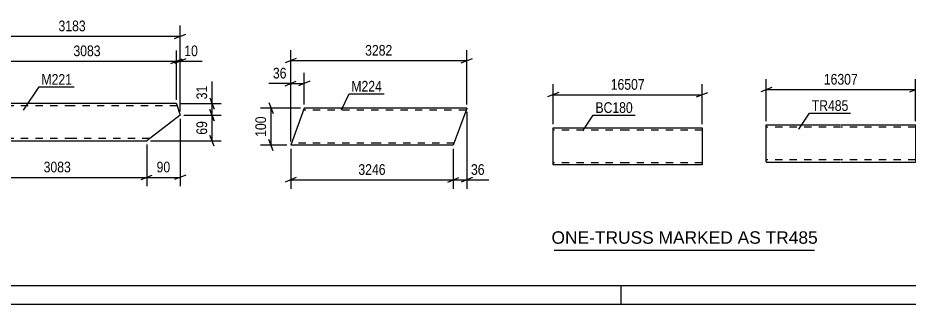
# Model space of a CAD drawing. Header units: millimetres. Extents: x 0 to 841, y 0 to 594.
# Drawn here: x 258.7 to 498.5, y 0 to 77 of the extents above; entities that cross this region are included whole.
import ezdxf

# ---------------------------------------------------------------- set-up
doc = ezdxf.new("R2010")
doc.units = ezdxf.units.MM
doc.linetypes.add('DXK_LINE_DOT2', pattern=[3.9198, 1.9599, -1.9599])
doc.styles.add('Arial', font='ARIAL.TTF', dxfattribs={"height": 0.2})
doc.styles.add('Arial Narrow', font='ARIALN.TTF', dxfattribs={"height": 0.2})

# ---------------------------------------------------------------- blocks, each defined once
blk = doc.blocks.new('Unknown-318895985-1113')
at = {"color": 5, "linetype": 'Continuous'}
for p, q in [((5, 5), (836, 5)), ((421, 0), (421, 5)), ((0, 0), (841, 0))]:
    blk.add_line(p, q, dxfattribs=at)
blk = doc.blocks.new('Part-318895985-2360 - 2344')
at = {"color": 2, "linetype": 'Continuous'}
for p, q in [((335.72, 52.74), (332.08, 42.74)), ((355.72, 52.74), (335.72, 52.74)), ((379.46, 52.74), (355.82, 52.74)), ((379.42, 52.65), (375.82, 42.74)), ((379.46, 52.74), (379.42, 52.65)), ((355.72, 42.74), (332.08, 42.74)), ((375.82, 42.74), (355.82, 42.74))]:
    blk.add_line(p, q, dxfattribs=at)
at = {"color": 7, "linetype": 'DXK_LINE_DOT2'}
for p, q in [((355.72, 52.14), (335.5, 52.14)), ((379.24, 52.14), (355.82, 52.14)), ((332.3, 43.34), (332.31, 43.39)), ((355.72, 43.34), (332.3, 43.34)), ((376.04, 43.34), (355.82, 43.34)), ((376.04, 43.34), (376.05, 43.39))]:
    blk.add_line(p, q, dxfattribs=at)
blk = doc.blocks.new('Part-318895985-2106 - 2090')
at = {"color": 2, "linetype": 'Continuous'}
for p, q in [((244.25, 47.11), (253.24, 53.97)), ((273.24, 53.97), (253.24, 53.97)), ((301.35, 53.97), (273.34, 53.97)), ((301.35, 53.97), (301.38, 53.87)), ((301.38, 53.87), (302.33, 50.82)), ((302.33, 50.82), (293.34, 43.97)), ((244.85, 45.17), (244.25, 47.11)), ((245.2, 44.06), (244.85, 45.17)), ((245.23, 43.97), (245.2, 44.06)), ((245.23, 43.97), (273.24, 43.97)), ((273.34, 43.97), (293.34, 43.97))]:
    blk.add_line(p, q, dxfattribs=at)
at = {"color": 7, "linetype": 'DXK_LINE_DOT2'}
for p, q in [((273.24, 53.37), (252.45, 53.37)), ((301.54, 53.37), (273.34, 53.37)), ((244.85, 45.17), (245.12, 44.32)), ((273.24, 44.57), (245.04, 44.57)), ((294.13, 44.57), (273.34, 44.57))]:
    blk.add_line(p, q, dxfattribs=at)
blk = doc.blocks.new('Part-318895985-2071 - 2055')
at = {"color": 2, "linetype": 'Continuous'}
for p, q in [((460.02, 38.28), (460.02, 48.19)), ((460.02, 48.19), (480.02, 48.19)), ((480.12, 48.19), (500.12, 48.19)), ((500.12, 48.19), (500.12, 38.19)), ((460.02, 38.28), (460.02, 38.19)), ((460.02, 38.19), (480.02, 38.19)), ((480.12, 38.19), (500.12, 38.19))]:
    blk.add_line(p, q, dxfattribs=at)
at = {"color": 7, "linetype": 'DXK_LINE_DOT2'}
for p, q in [((500.12, 48.1), (500.12, 48.19)), ((480.02, 47.59), (460.02, 47.59)), ((500.12, 47.59), (480.12, 47.59)), ((460.02, 38.79), (460.02, 38.83)), ((480.02, 38.79), (460.02, 38.79)), ((500.12, 38.79), (480.12, 38.79)), ((500.12, 38.79), (500.12, 38.83))]:
    blk.add_line(p, q, dxfattribs=at)
blk = doc.blocks.new('Part-318895985-1225 - 1205')
at = {"color": 2, "linetype": 'Continuous'}
for p, q in [((402.69, 37.43), (402.69, 47.43)), ((402.69, 47.43), (422.69, 47.43)), ((422.79, 47.43), (442.79, 47.43)), ((442.79, 47.43), (442.79, 47.33)), ((442.79, 47.33), (442.79, 37.43)), ((422.69, 37.43), (402.69, 37.43)), ((442.79, 37.43), (422.79, 37.43))]:
    blk.add_line(p, q, dxfattribs=at)
at = {"color": 7, "linetype": 'DXK_LINE_DOT2'}
for p, q in [((422.69, 46.83), (402.69, 46.83)), ((442.79, 46.83), (422.79, 46.83)), ((402.69, 38.03), (402.69, 38.07)), ((422.69, 38.03), (402.69, 38.03)), ((442.79, 38.03), (422.79, 38.03)), ((442.79, 38.03), (442.79, 38.07))]:
    blk.add_line(p, q, dxfattribs=at)
blk = doc.blocks.new('StraightDimension-318895985-2392 - 2344')
at = {"color": 7, "linetype": 'Continuous'}
for p, q in [((330.58, 58.75), (333.58, 59.95)), ((332.08, 43.74), (332.08, 62.2)), ((337.22, 59.95), (334.22, 58.75)), ((335.72, 53.74), (335.72, 62.2)), ((332.08, 59.35), (335.72, 59.35))]:
    blk.add_line(p, q, dxfattribs=at)
at = {"color": 0}
blk.add_wipeout([(331.55, 60.1), (331.55, 64.3), (326.7, 64.3), (326.7, 60.1)], dxfattribs=at)
at = {"color": 7, "linetype": 'Continuous'}
blk.add_line((332.08, 59.35), (326.17, 59.35), dxfattribs=at)
blk.add_line((332.08, 59.35), (326.17, 59.35), dxfattribs=at)
at = {"color": 3, "style": 'Arial Narrow'}
blk.add_text('36', height=2.863, dxfattribs=at).set_placement((327.3, 60.7))
blk = doc.blocks.new('StraightDimension-318895985-2419 - 2344')
at = {"color": 7, "linetype": 'Continuous'}
for p, q in [((379.46, 51.74), (379.46, 31.03)), ((375.82, 41.74), (375.82, 31.03)), ((374.32, 32.83), (377.32, 34.03)), ((380.96, 34.03), (377.96, 32.83)), ((375.82, 33.43), (379.46, 33.43))]:
    blk.add_line(p, q, dxfattribs=at)
at = {"color": 0}
blk.add_wipeout([(384.84, 34.18), (384.84, 38.38), (379.98, 38.38), (379.98, 34.18)], dxfattribs=at)
at = {"color": 7, "linetype": 'Continuous'}
blk.add_line((379.46, 33.43), (385.36, 33.43), dxfattribs=at)
blk.add_line((379.46, 33.43), (385.36, 33.43), dxfattribs=at)
at = {"color": 3, "style": 'Arial Narrow'}
blk.add_text('36', height=2.863, dxfattribs=at).set_placement((380.58, 34.78))
blk = doc.blocks.new('StraightDimension-318895985-2363 - 2344')
at = {"color": 7, "linetype": 'Continuous'}
for p, q in [((332.08, 43.74), (332.08, 68.34)), ((379.46, 53.74), (379.46, 68.34)), ((333.58, 66.09), (330.58, 64.89)), ((332.08, 65.49), (379.46, 65.49)), ((377.96, 64.89), (380.96, 66.09))]:
    blk.add_line(p, q, dxfattribs=at)
at = {"color": 0}
blk.add_wipeout([(360.02, 66.24), (360.02, 70.44), (351.51, 70.44), (351.51, 66.24)], dxfattribs=at)
at = {"color": 3, "style": 'Arial Narrow'}
blk.add_text('3282', height=2.863, dxfattribs=at).set_placement((352.11, 66.84))
blk = doc.blocks.new('StraightDimension-318895985-2406 - 2344')
at = {"color": 7, "linetype": 'Continuous'}
for p, q in [((332.08, 41.74), (332.08, 31.03)), ((375.82, 41.74), (375.82, 31.03)), ((333.58, 34.03), (330.58, 32.83)), ((374.32, 32.83), (377.32, 34.03)), ((332.08, 33.43), (375.82, 33.43))]:
    blk.add_line(p, q, dxfattribs=at)
at = {"color": 0}
blk.add_wipeout([(358.2, 34.18), (358.2, 38.38), (349.69, 38.38), (349.69, 34.18)], dxfattribs=at)
at = {"color": 3, "style": 'Arial Narrow'}
blk.add_text('3246', height=2.863, dxfattribs=at).set_placement((350.29, 34.78))
blk = doc.blocks.new('StraightDimension-318895985-2374 - 2344')
at = {"color": 7, "linetype": 'Continuous'}
for p, q in [((326.19, 54.24), (327.39, 51.24)), ((334.72, 52.74), (323.94, 52.74)), ((326.79, 42.74), (326.79, 52.74)), ((327.39, 41.24), (326.19, 44.24)), ((331.08, 42.74), (323.94, 42.74))]:
    blk.add_line(p, q, dxfattribs=at)
at = {"color": 0}
blk.add_wipeout([(326.04, 51.08), (321.84, 51.08), (321.84, 44.4), (326.04, 44.4)], dxfattribs=at)
at = {"color": 3, "style": 'Arial Narrow'}
blk.add_text('100', height=2.863, rotation=90.0002, dxfattribs=at).set_placement((325.44, 45))
blk = doc.blocks.new('StraightDimension-318895985-2184 - 2090')
at = {"color": 7, "linetype": 'Continuous'}
for p, q in [((302.33, 49.82), (302.33, 31.7)), ((293.34, 42.97), (293.34, 31.7)), ((291.84, 33.5), (294.84, 34.7)), ((293.34, 34.1), (302.33, 34.1)), ((303.83, 34.7), (300.83, 33.5))]:
    blk.add_line(p, q, dxfattribs=at)
at = {"color": 0}
blk.add_wipeout([(300.27, 34.85), (300.27, 39.05), (295.41, 39.05), (295.41, 34.85)], dxfattribs=at)
at = {"color": 3, "style": 'Arial Narrow'}
blk.add_text('90', height=2.863, dxfattribs=at).set_placement((296.01, 35.45))
blk = doc.blocks.new('StraightDimension-318895985-2201 - 2090')
at = {"color": 7, "linetype": 'Continuous'}
for p, q in [((245.23, 42.97), (245.23, 31.7)), ((293.34, 42.97), (293.34, 31.7)), ((246.73, 34.7), (243.73, 33.5)), ((245.23, 34.1), (293.34, 34.1)), ((291.84, 33.5), (294.84, 34.7))]:
    blk.add_line(p, q, dxfattribs=at)
at = {"color": 0}
blk.add_wipeout([(273.54, 34.85), (273.54, 39.05), (265.03, 39.05), (265.03, 34.85)], dxfattribs=at)
at = {"color": 3, "style": 'Arial Narrow'}
blk.add_text('3083', height=2.863, dxfattribs=at).set_placement((265.63, 35.45))
blk = doc.blocks.new('StraightDimension-318895985-2239 - 2090')
at = {"color": 7, "linetype": 'Continuous'}
for p, q in [((301.35, 54.97), (301.35, 68.2)), ((302.33, 51.82), (302.33, 68.2)), ((299.85, 64.75), (302.85, 65.95)), ((303.83, 65.95), (300.83, 64.75)), ((301.35, 65.35), (302.33, 65.35))]:
    blk.add_line(p, q, dxfattribs=at)
at = {"color": 0}
blk.add_wipeout([(307.72, 66.1), (307.72, 70.3), (302.86, 70.3), (302.86, 66.1)], dxfattribs=at)
at = {"color": 7, "linetype": 'Continuous'}
blk.add_line((302.33, 65.35), (308.24, 65.35), dxfattribs=at)
blk.add_line((302.33, 65.35), (308.24, 65.35), dxfattribs=at)
at = {"color": 3, "style": 'Arial Narrow'}
blk.add_text('10', height=2.863, dxfattribs=at).set_placement((303.46, 66.7))
blk = doc.blocks.new('StraightDimension-318895985-2252 - 2090')
at = {"color": 7, "linetype": 'Continuous'}
for p, q in [((253.24, 54.97), (253.24, 68.2)), ((301.35, 54.97), (301.35, 68.2)), ((254.74, 65.95), (251.74, 64.75)), ((253.24, 65.35), (301.35, 65.35)), ((299.85, 64.75), (302.85, 65.95))]:
    blk.add_line(p, q, dxfattribs=at)
at = {"color": 0}
blk.add_wipeout([(281.55, 66.1), (281.55, 70.3), (273.04, 70.3), (273.04, 66.1)], dxfattribs=at)
at = {"color": 3, "style": 'Arial Narrow'}
blk.add_text('3083', height=2.863, dxfattribs=at).set_placement((273.64, 66.7))
blk = doc.blocks.new('StraightDimension-318895985-2273 - 2090')
at = {"color": 7, "linetype": 'Continuous'}
for p, q in [((244.25, 48.11), (244.25, 74.9)), ((302.33, 51.82), (302.33, 74.9)), ((245.75, 72.65), (242.75, 71.45)), ((244.25, 72.05), (302.33, 72.05)), ((300.83, 71.45), (303.83, 72.65))]:
    blk.add_line(p, q, dxfattribs=at)
at = {"color": 0}
blk.add_wipeout([(277.55, 72.8), (277.55, 77), (269.03, 77), (269.03, 72.8)], dxfattribs=at)
at = {"color": 3, "style": 'Arial Narrow'}
blk.add_text('3183', height=2.863, dxfattribs=at).set_placement((269.63, 73.4))
blk = doc.blocks.new('StraightDimension-318895985-2296 - 2090')
at = {"color": 7, "linetype": 'Continuous'}
for p, q in [((310.34, 55.47), (311.54, 52.47)), ((302.35, 53.97), (313.34, 53.97)), ((310.94, 50.82), (310.94, 53.97)), ((303.33, 50.82), (313.34, 50.82)), ((311.54, 49.32), (310.34, 52.32))]:
    blk.add_line(p, q, dxfattribs=at)
at = {"color": 0}
blk.add_wipeout([(310.19, 59.35), (305.99, 59.35), (305.99, 54.49), (310.19, 54.49)], dxfattribs=at)
at = {"color": 7, "linetype": 'Continuous'}
blk.add_line((310.94, 53.97), (310.94, 59.87), dxfattribs=at)
blk.add_line((310.94, 53.97), (310.94, 59.87), dxfattribs=at)
at = {"color": 3, "style": 'Arial Narrow'}
blk.add_text('31', height=2.863, rotation=90.0002, dxfattribs=at).set_placement((309.59, 55.09))
blk = doc.blocks.new('StraightDimension-318895985-2316 - 2090')
at = {"color": 7, "linetype": 'Continuous'}
for p, q in [((303.33, 50.82), (313.34, 50.82)), ((310.34, 52.32), (311.54, 49.32)), ((310.94, 43.97), (310.94, 50.82)), ((294.34, 43.97), (313.34, 43.97)), ((311.54, 42.47), (310.34, 45.47))]:
    blk.add_line(p, q, dxfattribs=at)
at = {"color": 0}
blk.add_wipeout([(310.19, 49.82), (305.99, 49.82), (305.99, 44.97), (310.19, 44.97)], dxfattribs=at)
at = {"color": 3, "style": 'Arial Narrow'}
blk.add_text('69', height=2.863, rotation=90.0002, dxfattribs=at).set_placement((309.59, 45.57))
blk = doc.blocks.new('StraightDimension-318895985-2076 - 2055')
at = {"color": 7, "linetype": 'Continuous'}
for p, q in [((460.02, 49.19), (460.02, 60.55)), ((500.12, 49.19), (500.12, 60.55)), ((461.52, 58.3), (458.52, 57.1)), ((460.02, 57.7), (500.12, 57.7)), ((498.62, 57.1), (501.62, 58.3))]:
    blk.add_line(p, q, dxfattribs=at)
at = {"color": 0}
blk.add_wipeout([(485.24, 58.45), (485.24, 62.65), (474.9, 62.65), (474.9, 58.45)], dxfattribs=at)
at = {"color": 3, "style": 'Arial Narrow'}
blk.add_text('16307', height=2.863, dxfattribs=at).set_placement((475.5, 59.05))
blk = doc.blocks.new('StraightDimension-318895985-1229 - 1205')
at = {"color": 7, "linetype": 'Continuous'}
for p, q in [((402.69, 48.43), (402.69, 59.17)), ((442.79, 48.43), (442.79, 59.17)), ((404.19, 56.92), (401.19, 55.72)), ((402.69, 56.32), (442.79, 56.32)), ((441.29, 55.72), (444.29, 56.92))]:
    blk.add_line(p, q, dxfattribs=at)
at = {"color": 0}
blk.add_wipeout([(427.91, 57.07), (427.91, 61.27), (417.57, 61.27), (417.57, 57.07)], dxfattribs=at)
at = {"color": 3, "style": 'Arial Narrow'}
blk.add_text('16507', height=2.863, dxfattribs=at).set_placement((418.17, 57.67))
blk = doc.blocks.new('Unknown-318895985-9993')
at = {"color": 7, "linetype": 'Continuous'}
blk.add_line((403, 14.5), (473, 14.5), dxfattribs=at)
at = {"color": 7, "style": 'Arial'}
blk.add_text('ONE-TRUSS MARKED AS TR485', height=3.3428, dxfattribs=at).set_placement((402.24, 16.25))
blk = doc.blocks.new('Mark-318895985-2356 - 2344')
at = {"color": 0}
blk.add_wipeout([(356.62, 57.17), (356.62, 60.17), (348.4, 60.17), (348.4, 57.17)], dxfattribs=at)
blk.add_wipeout([(356.62, 57.17), (356.62, 60.17), (348.4, 60.17), (348.4, 57.17)], dxfattribs=at)
at = {"color": 30, "linetype": 'Continuous'}
for p, q in [((345.78, 52.28), (347.8, 56.57)), ((347.8, 56.57), (357.22, 56.57))]:
    blk.add_line(p, q, dxfattribs=at)
at = {"color": 3, "style": 'Arial Narrow'}
blk.add_text('M224', height=2.863, dxfattribs=at).set_placement((348.4, 57.17))
blk = doc.blocks.new('Mark-318895985-2102 - 2090')
at = {"color": 0}
blk.add_wipeout([(273.26, 59.01), (273.26, 62.01), (265.03, 62.01), (265.03, 59.01)], dxfattribs=at)
blk.add_wipeout([(273.26, 59.01), (273.26, 62.01), (265.03, 62.01), (265.03, 59.01)], dxfattribs=at)
at = {"color": 30, "linetype": 'Continuous'}
for p, q in [((260.24, 52.2), (264.43, 58.41)), ((264.43, 58.41), (273.86, 58.41))]:
    blk.add_line(p, q, dxfattribs=at)
at = {"color": 3, "style": 'Arial Narrow'}
blk.add_text('M221', height=2.863, dxfattribs=at).set_placement((265.03, 59.01))
blk = doc.blocks.new('Mark-318895985-2067 - 2055')
at = {"color": 0}
blk.add_wipeout([(482.11, 51.98), (482.11, 54.98), (472.25, 54.98), (472.25, 51.98)], dxfattribs=at)
blk.add_wipeout([(482.11, 51.98), (482.11, 54.98), (472.25, 54.98), (472.25, 51.98)], dxfattribs=at)
at = {"color": 30, "linetype": 'Continuous'}
for p, q in [((468.78, 47.04), (471.65, 51.38)), ((471.65, 51.38), (482.71, 51.38))]:
    blk.add_line(p, q, dxfattribs=at)
at = {"color": 3, "style": 'Arial Narrow'}
blk.add_text('TR485', height=2.863, dxfattribs=at).set_placement((472.25, 51.98))
blk = doc.blocks.new('Mark-318895985-1220 - 1205')
at = {"color": 0}
blk.add_wipeout([(424.11, 51.44), (424.11, 54.44), (414.06, 54.44), (414.06, 51.44)], dxfattribs=at)
blk.add_wipeout([(424.11, 51.44), (424.11, 54.44), (414.06, 54.44), (414.06, 51.44)], dxfattribs=at)
at = {"color": 30, "linetype": 'Continuous'}
for p, q in [((410.63, 46.63), (413.46, 50.84)), ((413.46, 50.84), (424.71, 50.84))]:
    blk.add_line(p, q, dxfattribs=at)
at = {"color": 3, "style": 'Arial Narrow'}
blk.add_text('BC180', height=2.863, dxfattribs=at).set_placement((414.06, 51.44))

msp = doc.modelspace()

# ---------------------------------------------------------------- block references
for name in ['Unknown-318895985-1113', 'Part-318895985-2106 - 2090', 'Part-318895985-2360 - 2344', 'Part-318895985-2071 - 2055', 'Part-318895985-1225 - 1205', 'Unknown-318895985-9993']:
    msp.add_blockref(name, (0, 0))

# ---------------------------------------------------------------- next in the draw order: block references
for name in ['StraightDimension-318895985-2239 - 2090', 'StraightDimension-318895985-2392 - 2344', 'StraightDimension-318895985-2076 - 2055', 'StraightDimension-318895985-1229 - 1205', 'StraightDimension-318895985-2419 - 2344', 'StraightDimension-318895985-2184 - 2090']:
    msp.add_blockref(name, (0, 0))

# ---------------------------------------------------------------- next in the draw order: block references
for name in ['StraightDimension-318895985-2252 - 2090', 'StraightDimension-318895985-2363 - 2344', 'Mark-318895985-1220 - 1205', 'Mark-318895985-2067 - 2055', 'StraightDimension-318895985-2201 - 2090', 'StraightDimension-318895985-2406 - 2344']:
    msp.add_blockref(name, (0, 0))

# ---------------------------------------------------------------- next in the draw order: block references
for name in ['StraightDimension-318895985-2273 - 2090', 'Mark-318895985-2356 - 2344', 'StraightDimension-318895985-2374 - 2344']:
    msp.add_blockref(name, (0, 0))

# ---------------------------------------------------------------- next in the draw order: block references
for name in ['Mark-318895985-2102 - 2090', 'StraightDimension-318895985-2296 - 2090']:
    msp.add_blockref(name, (0, 0))

# ---------------------------------------------------------------- next in the draw order: block references
msp.add_blockref('StraightDimension-318895985-2316 - 2090', (0, 0))

doc.saveas('drawing.dxf')
